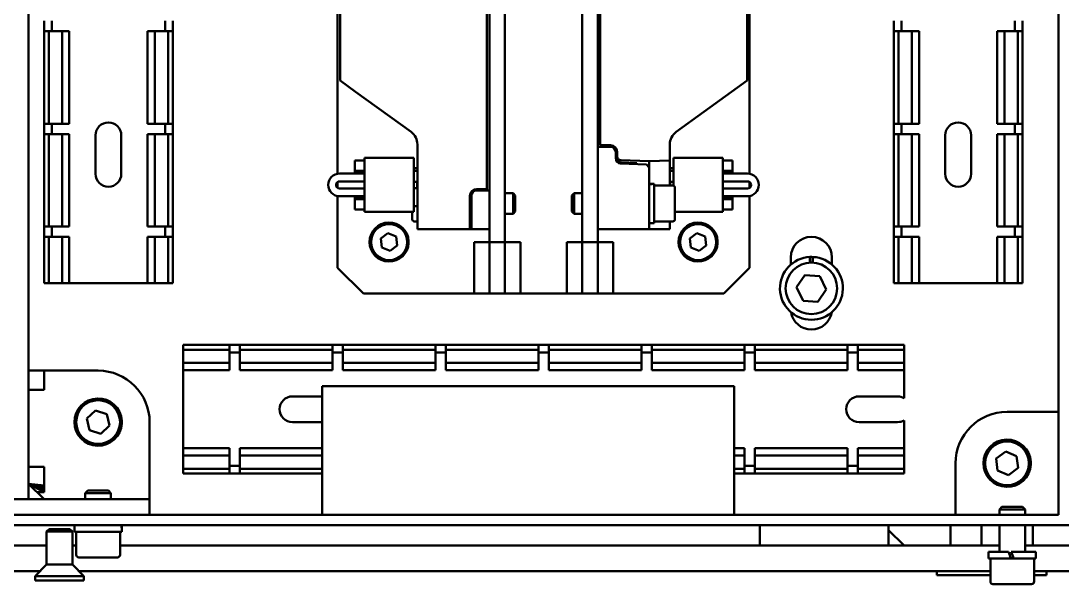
# Model space of a CAD drawing. Header units: millimetres. Extents: x 79 to 1474, y 97 to 691.
# Drawn here: x 436.8 to 639.2, y 117.6 to 227.1 of the extents above; entities that cross this region are included whole.
import ezdxf

# ---------------------------------------------------------------- set-up
doc = ezdxf.new("R2010")
doc.units = ezdxf.units.MM
doc.layers.add('Visible (ISO)', color=7, linetype='Continuous', lineweight=50)

msp = doc.modelspace()

# ---------------------------------------------------------------- linework, layer by layer
at = {"layer": 'Visible (ISO)'}
for p, q in [((638.27, 657.13), (638.27, 131.13)), ((438.27, 594.13), (438.27, 134.13)), ((498.27, 269.13), (498.27, 197.39)), ((578.27, 197.39), (578.27, 269.13)), ((527.77, 184.13), (527.77, 264.13)), ((530.77, 264.13), (530.77, 184.13)), ((545.77, 184.13), (545.77, 264.13)), ((548.77, 264.13), (548.77, 184.13)), ((577.77, 260.13), (577.77, 215.53)), ((549.27, 202.93), (549.27, 255.33)), ((498.77, 248.56), (498.77, 215.53)), ((527.27, 194.43), (527.27, 245.33)), ((441.27, 225.13), (441.27, 227.13)), ((442.77, 227.13), (442.77, 225.13)), ((464.77, 227.13), (464.77, 225.13)), ((466.27, 225.13), (466.27, 227.13)), ((606.27, 225.13), (606.27, 227.13)), ((607.77, 227.13), (607.77, 225.13)), ((629.77, 227.13), (629.77, 225.13)), ((631.27, 225.13), (631.27, 227.13)), ((441.27, 207.13), (441.27, 225.13)), ((441.27, 225.13), (441.41, 225.13)), ((442.18, 225.13), (441.41, 225.13)), ((442.18, 225.13), (442.47, 225.13)), ((442.18, 207.13), (442.18, 225.13)), ((444.77, 225.13), (442.47, 225.13)), ((445.68, 225.13), (444.77, 225.13)), ((444.77, 207.13), (444.77, 225.13)), ((445.68, 225.13), (446.18, 225.13)), ((446.18, 207.13), (446.18, 225.13)), ((461.85, 225.13), (461.35, 225.13)), ((461.35, 225.13), (461.35, 207.13)), ((461.85, 225.13), (462.77, 225.13)), ((462.77, 225.13), (465.06, 225.13)), ((462.77, 207.13), (462.77, 225.13)), ((465.35, 225.13), (465.06, 225.13)), ((465.35, 225.13), (466.12, 225.13)), ((465.35, 225.13), (465.35, 207.13)), ((466.27, 225.13), (466.12, 225.13)), ((466.27, 207.13), (466.27, 225.13)), ((606.27, 207.13), (606.27, 225.13)), ((606.27, 225.13), (606.41, 225.13)), ((607.18, 225.13), (606.41, 225.13)), ((607.18, 225.13), (607.47, 225.13)), ((607.18, 207.13), (607.18, 225.13)), ((609.77, 225.13), (607.47, 225.13)), ((610.68, 225.13), (609.77, 225.13)), ((609.77, 207.13), (609.77, 225.13)), ((610.68, 225.13), (611.18, 225.13)), ((611.18, 207.13), (611.18, 225.13)), ((626.85, 225.13), (626.35, 225.13)), ((626.35, 225.13), (626.35, 207.13)), ((626.85, 225.13), (627.77, 225.13)), ((627.77, 225.13), (630.06, 225.13)), ((627.77, 207.13), (627.77, 225.13)), ((630.35, 225.13), (630.06, 225.13)), ((630.35, 225.13), (631.12, 225.13)), ((630.35, 225.13), (630.35, 207.13)), ((631.27, 225.13), (631.12, 225.13)), ((631.27, 207.13), (631.27, 225.13)), ((501.77, 213.35), (498.77, 215.53)), ((577.77, 215.53), (574.77, 213.35)), ((512.53, 205.53), (501.77, 213.35)), ((574.77, 213.35), (564, 205.53)), ((441.27, 205.13), (441.27, 207.13)), ((441.41, 207.13), (441.27, 207.13)), ((441.41, 207.13), (442.18, 207.13)), ((442.47, 207.13), (442.18, 207.13)), ((442.47, 207.13), (444.77, 207.13)), ((442.77, 207.13), (442.77, 205.13)), ((444.77, 207.13), (445.68, 207.13)), ((446.18, 207.13), (445.68, 207.13)), ((461.35, 207.13), (461.85, 207.13)), ((462.77, 207.13), (461.85, 207.13)), ((465.06, 207.13), (462.77, 207.13)), ((464.77, 207.13), (464.77, 205.13)), ((465.06, 207.13), (465.35, 207.13)), ((466.12, 207.13), (465.35, 207.13)), ((466.12, 207.13), (466.27, 207.13)), ((466.27, 205.13), (466.27, 207.13)), ((606.27, 205.13), (606.27, 207.13)), ((606.41, 207.13), (606.27, 207.13)), ((606.41, 207.13), (607.18, 207.13)), ((607.47, 207.13), (607.18, 207.13)), ((607.47, 207.13), (609.77, 207.13)), ((607.77, 207.13), (607.77, 205.13)), ((609.77, 207.13), (610.68, 207.13)), ((611.18, 207.13), (610.68, 207.13)), ((626.35, 207.13), (626.85, 207.13)), ((627.77, 207.13), (626.85, 207.13)), ((630.06, 207.13), (627.77, 207.13)), ((629.77, 207.13), (629.77, 205.13)), ((630.06, 207.13), (630.35, 207.13)), ((631.12, 207.13), (630.35, 207.13)), ((631.12, 207.13), (631.27, 207.13)), ((631.27, 205.13), (631.27, 207.13)), ((441.27, 187.13), (441.27, 205.13)), ((441.27, 205.13), (441.41, 205.13)), ((442.18, 205.13), (441.41, 205.13)), ((442.18, 205.13), (442.47, 205.13)), ((442.18, 187.13), (442.18, 205.13)), ((444.77, 205.13), (442.47, 205.13)), ((445.68, 205.13), (444.77, 205.13)), ((444.77, 187.13), (444.77, 205.13)), ((445.68, 205.13), (446.18, 205.13)), ((446.18, 187.13), (446.18, 205.13)), ((451.27, 197.38), (451.27, 204.88)), ((456.27, 204.88), (456.27, 197.38)), ((461.85, 205.13), (461.35, 205.13)), ((461.35, 205.13), (461.35, 187.13)), ((461.85, 205.13), (462.77, 205.13)), ((462.77, 205.13), (465.06, 205.13)), ((462.77, 187.13), (462.77, 205.13)), ((465.35, 205.13), (465.06, 205.13)), ((465.35, 205.13), (466.12, 205.13)), ((465.35, 205.13), (465.35, 187.13)), ((466.27, 205.13), (466.12, 205.13)), ((466.27, 187.13), (466.27, 205.13)), ((606.27, 187.13), (606.27, 205.13)), ((606.27, 205.13), (606.41, 205.13)), ((607.18, 205.13), (606.41, 205.13)), ((607.18, 205.13), (607.47, 205.13)), ((607.18, 187.13), (607.18, 205.13)), ((609.77, 205.13), (607.47, 205.13)), ((610.68, 205.13), (609.77, 205.13)), ((609.77, 187.13), (609.77, 205.13)), ((610.68, 205.13), (611.18, 205.13)), ((611.18, 187.13), (611.18, 205.13)), ((616.27, 197.38), (616.27, 204.88)), ((621.27, 204.88), (621.27, 197.38)), ((626.85, 205.13), (626.35, 205.13)), ((626.35, 205.13), (626.35, 187.13)), ((626.85, 205.13), (627.77, 205.13)), ((627.77, 205.13), (630.06, 205.13)), ((627.77, 187.13), (627.77, 205.13)), ((630.35, 205.13), (630.06, 205.13)), ((630.35, 205.13), (631.12, 205.13)), ((630.35, 205.13), (630.35, 187.13)), ((631.27, 205.13), (631.12, 205.13)), ((631.27, 187.13), (631.27, 205.13)), ((513.77, 188.63), (513.77, 203.1)), ((548.77, 202.63), (551.27, 202.63)), ((551.27, 202.93), (549.27, 202.93)), ((562.77, 203.1), (562.77, 199.96)), ((503.47, 200.48), (513.07, 200.48)), ((503.47, 200.48), (503.47, 189.98)), ((513.07, 195.83), (513.07, 200.48)), ((552.27, 200.42), (552.27, 201.63)), ((552.57, 200.74), (552.57, 201.63)), ((552.57, 200.74), (552.57, 200.31)), ((563.47, 200.48), (573.07, 200.48)), ((563.47, 195.83), (563.47, 200.48)), ((573.07, 200.48), (573.07, 189.98)), ((501.62, 197.98), (501.62, 199.98)), ((501.62, 199.98), (503.47, 199.98)), ((513.77, 198.47), (513.07, 198.47)), ((553.23, 199.38), (558.27, 199.2)), ((558.77, 199.82), (553.24, 200.02)), ((553.24, 199.58), (556.37, 199.43)), ((554.77, 199.51), (554.77, 199.33)), ((556.37, 199.27), (556.37, 199.43)), ((558.77, 198.64), (558.27, 199.2)), ((562.77, 199.96), (558.77, 199.82)), ((558.77, 198.64), (558.77, 199.82)), ((558.77, 198.64), (558.77, 191.63)), ((562.77, 198.23), (562.77, 199.96)), ((563.47, 198.47), (562.77, 198.47)), ((574.92, 199.98), (573.07, 199.98)), ((574.92, 199.98), (574.92, 197.98)), ((503.47, 197.43), (498.67, 197.43)), ((503.47, 197.98), (501.62, 197.98)), ((501.62, 197.93), (501.62, 197.98)), ((501.62, 197.63), (501.62, 197.93)), ((501.62, 197.63), (503.47, 197.63)), ((513.07, 197.97), (513.77, 197.97)), ((513.07, 195.83), (513.07, 197.97)), ((562.77, 198.23), (562.77, 195.13)), ((563.47, 197.97), (562.77, 197.97)), ((563.47, 195.83), (563.47, 197.97)), ((574.92, 197.98), (573.07, 197.98)), ((573.07, 197.63), (574.92, 197.63)), ((573.07, 197.43), (577.87, 197.43)), ((574.92, 197.98), (574.92, 197.93)), ((574.92, 197.93), (574.92, 197.63)), ((498.27, 195.8), (498.27, 194.65)), ((503.47, 195.93), (498.67, 195.93)), ((498.67, 194.53), (503.47, 194.53)), ((513.07, 195.83), (513.07, 194.63)), ((513.71, 195.83), (513.07, 195.83)), ((513.07, 191.08), (513.07, 194.63)), ((513.71, 194.63), (513.07, 194.63)), ((513.07, 189.98), (513.07, 194.63)), ((513.77, 195.83), (513.71, 195.83)), ((513.71, 194.63), (513.71, 195.83)), ((513.77, 194.63), (513.71, 194.63)), ((525.27, 194.43), (527.27, 194.43)), ((559.22, 195.43), (558.77, 195.43)), ((559.77, 187.83), (559.77, 195.42)), ((563.37, 195.13), (559.77, 195.13)), ((562.82, 195.83), (562.77, 195.83)), ((563.47, 195.83), (562.82, 195.83)), ((562.82, 195.83), (562.82, 195.13)), ((563.47, 195.12), (563.47, 195.83)), ((563.77, 194.73), (563.77, 188.53)), ((573.07, 195.93), (577.87, 195.93)), ((577.87, 194.53), (573.07, 194.53)), ((578.27, 194.65), (578.27, 195.8)), ((498.27, 193.07), (498.27, 179.13)), ((498.67, 193.03), (503.47, 193.03)), ((501.62, 192.53), (501.62, 192.83)), ((503.47, 192.83), (501.62, 192.83)), ((501.62, 192.48), (501.62, 192.53)), ((501.62, 192.48), (503.47, 192.48)), ((501.62, 190.48), (501.62, 192.48)), ((523.97, 193.13), (523.97, 188.63)), ((524.27, 188.63), (524.27, 193.13)), ((525.27, 194.13), (527.77, 194.13)), ((530.77, 193.63), (532.34, 193.63)), ((532.34, 189.63), (532.34, 193.63)), ((532.77, 193.2), (532.34, 193.63)), ((532.77, 193.2), (532.77, 190.06)), ((543.77, 193.2), (544.2, 193.63)), ((543.77, 190.06), (543.77, 193.2)), ((544.2, 193.63), (544.2, 189.63)), ((545.77, 193.63), (544.2, 193.63)), ((577.87, 193.03), (573.07, 193.03)), ((574.92, 192.83), (573.07, 192.83)), ((573.07, 192.48), (574.92, 192.48)), ((574.92, 192.83), (574.92, 192.53)), ((574.92, 192.53), (574.92, 192.48)), ((574.92, 192.48), (574.92, 190.48)), ((578.27, 179.13), (578.27, 193.07)), ((501.62, 190.48), (503.47, 190.48)), ((513.77, 191.08), (513.07, 191.08)), ((558.77, 191.63), (558.77, 186.63)), ((574.92, 190.48), (573.07, 190.48)), ((503.47, 189.98), (513.07, 189.98)), ((512.77, 188.53), (512.77, 189.98)), ((513.77, 186.63), (513.77, 188.63)), ((523.97, 186.63), (523.97, 188.63)), ((523.97, 188.33), (524.27, 188.33)), ((523.97, 188.24), (524.27, 188.23)), ((524.27, 186.63), (524.27, 188.63)), ((530.77, 189.63), (532.34, 189.63)), ((532.77, 190.06), (532.34, 189.63)), ((543.77, 190.06), (544.2, 189.63)), ((545.77, 189.63), (544.2, 189.63)), ((573.07, 189.98), (563.77, 189.98)), ((441.27, 185.13), (441.27, 187.13)), ((441.41, 187.13), (441.27, 187.13)), ((441.41, 187.13), (442.18, 187.13)), ((442.47, 187.13), (442.18, 187.13)), ((442.47, 187.13), (444.77, 187.13)), ((442.77, 187.13), (442.77, 185.13)), ((444.77, 187.13), (445.68, 187.13)), ((446.18, 187.13), (445.68, 187.13)), ((461.35, 187.13), (461.85, 187.13)), ((462.77, 187.13), (461.85, 187.13)), ((465.06, 187.13), (462.77, 187.13)), ((464.77, 187.13), (464.77, 185.13)), ((465.06, 187.13), (465.35, 187.13)), ((466.12, 187.13), (465.35, 187.13)), ((466.12, 187.13), (466.27, 187.13)), ((466.27, 185.13), (466.27, 187.13)), ((513.17, 188.13), (513.77, 188.13)), ((513.77, 186.63), (523.97, 186.63)), ((524.27, 186.63), (523.97, 186.63)), ((524.27, 186.63), (527.77, 186.63)), ((548.77, 186.63), (558.77, 186.63)), ((559.77, 187.83), (558.77, 187.83)), ((558.77, 186.63), (562.77, 186.63)), ((563.37, 188.13), (559.77, 188.13)), ((562.77, 186.63), (562.77, 188.13)), ((606.27, 185.13), (606.27, 187.13)), ((606.41, 187.13), (606.27, 187.13)), ((606.41, 187.13), (607.18, 187.13)), ((607.47, 187.13), (607.18, 187.13)), ((607.47, 187.13), (609.77, 187.13)), ((607.77, 187.13), (607.77, 185.13)), ((609.77, 187.13), (610.68, 187.13)), ((611.18, 187.13), (610.68, 187.13)), ((626.35, 187.13), (626.85, 187.13)), ((627.77, 187.13), (626.85, 187.13)), ((630.06, 187.13), (627.77, 187.13)), ((629.77, 187.13), (629.77, 185.13)), ((630.06, 187.13), (630.35, 187.13)), ((631.12, 187.13), (630.35, 187.13)), ((631.12, 187.13), (631.27, 187.13)), ((631.27, 185.13), (631.27, 187.13)), ((441.27, 176.13), (441.27, 185.13)), ((441.27, 185.13), (441.41, 185.13)), ((442.18, 185.13), (441.41, 185.13)), ((442.18, 185.13), (442.47, 185.13)), ((442.18, 176.13), (442.18, 185.13)), ((444.77, 185.13), (442.47, 185.13)), ((445.68, 185.13), (444.77, 185.13)), ((444.77, 176.13), (444.77, 185.13)), ((445.68, 185.13), (446.18, 185.13)), ((446.18, 176.13), (446.18, 185.13)), ((461.85, 185.13), (461.35, 185.13)), ((461.35, 185.13), (461.35, 176.13)), ((461.85, 185.13), (462.77, 185.13)), ((462.77, 185.13), (465.06, 185.13)), ((462.77, 176.13), (462.77, 185.13)), ((465.35, 185.13), (465.06, 185.13)), ((465.35, 185.13), (466.12, 185.13)), ((465.35, 185.13), (465.35, 176.13)), ((466.27, 185.13), (466.12, 185.13)), ((466.27, 176.13), (466.27, 185.13)), ((506.67, 184.8), (508.05, 185.85)), ((506.89, 183.08), (506.67, 184.8)), ((508.05, 185.85), (509.65, 185.18)), ((509.65, 185.18), (509.86, 183.46)), ((511.76, 184.33), (512.06, 184.33)), ((511.76, 184.29), (512.06, 184.29)), ((566.67, 184.8), (568.05, 185.85)), ((566.89, 183.08), (566.67, 184.8)), ((568.05, 185.85), (569.65, 185.18)), ((569.65, 185.18), (569.86, 183.46)), ((571.76, 184.33), (572.06, 184.33)), ((571.76, 184.29), (572.06, 184.29)), ((606.27, 176.13), (606.27, 185.13)), ((606.27, 185.13), (606.41, 185.13)), ((607.18, 185.13), (606.41, 185.13)), ((607.18, 185.13), (607.47, 185.13)), ((607.18, 176.13), (607.18, 185.13)), ((609.77, 185.13), (607.47, 185.13)), ((610.68, 185.13), (609.77, 185.13)), ((609.77, 176.13), (609.77, 185.13)), ((610.68, 185.13), (611.18, 185.13)), ((611.18, 176.13), (611.18, 185.13)), ((626.85, 185.13), (626.35, 185.13)), ((626.35, 185.13), (626.35, 176.13)), ((626.85, 185.13), (627.77, 185.13)), ((627.77, 185.13), (630.06, 185.13)), ((627.77, 176.13), (627.77, 185.13)), ((630.35, 185.13), (630.06, 185.13)), ((630.35, 185.13), (631.12, 185.13)), ((630.35, 185.13), (630.35, 176.13)), ((631.27, 185.13), (631.12, 185.13)), ((631.27, 176.13), (631.27, 185.13)), ((508.48, 182.41), (506.89, 183.08)), ((509.86, 183.46), (508.48, 182.41)), ((512.06, 183.93), (511.76, 183.93)), ((527.77, 184.13), (524.77, 184.13)), ((524.77, 174.13), (524.77, 184.13)), ((527.77, 184.13), (527.77, 174.13)), ((530.77, 184.13), (527.77, 184.13)), ((530.77, 184.13), (533.77, 184.13)), ((530.77, 174.13), (530.77, 184.13)), ((533.77, 184.13), (533.77, 174.13)), ((545.77, 184.13), (542.77, 184.13)), ((542.77, 174.13), (542.77, 184.13)), ((545.77, 184.13), (545.77, 174.13)), ((548.77, 184.13), (545.77, 184.13)), ((548.77, 184.13), (551.77, 184.13)), ((548.77, 174.13), (548.77, 184.13)), ((551.77, 184.13), (551.77, 174.13)), ((568.48, 182.41), (566.89, 183.08)), ((569.86, 183.46), (568.48, 182.41)), ((572.06, 183.93), (571.76, 183.93)), ((586.27, 179.73), (586.27, 181.13)), ((589.97, 180.12), (589.97, 181.22)), ((590.03, 180.12), (590.03, 181.22)), ((590.57, 181.22), (590.57, 180.12)), ((594.27, 181.13), (594.27, 179.73)), ((503.27, 174.13), (498.27, 179.13)), ((578.27, 179.13), (573.27, 174.13)), ((441.41, 176.13), (441.27, 176.13)), ((441.41, 176.13), (442.18, 176.13)), ((442.47, 176.13), (442.18, 176.13)), ((442.47, 176.13), (444.77, 176.13)), ((444.77, 176.13), (445.68, 176.13)), ((446.18, 176.13), (445.68, 176.13)), ((461.35, 176.13), (446.18, 176.13)), ((461.35, 176.13), (461.85, 176.13)), ((462.77, 176.13), (461.85, 176.13)), ((465.06, 176.13), (462.77, 176.13)), ((465.06, 176.13), (465.35, 176.13)), ((466.12, 176.13), (465.35, 176.13)), ((466.12, 176.13), (466.27, 176.13)), ((587.39, 175.33), (589, 177.72)), ((589, 177.72), (591.88, 177.52)), ((591.88, 177.52), (593.15, 174.93)), ((606.41, 176.13), (606.27, 176.13)), ((606.41, 176.13), (607.18, 176.13)), ((607.47, 176.13), (607.18, 176.13)), ((607.47, 176.13), (609.77, 176.13)), ((609.77, 176.13), (610.68, 176.13)), ((611.18, 176.13), (610.68, 176.13)), ((626.35, 176.13), (611.18, 176.13)), ((626.35, 176.13), (626.85, 176.13)), ((627.77, 176.13), (626.85, 176.13)), ((630.06, 176.13), (627.77, 176.13)), ((630.06, 176.13), (630.35, 176.13)), ((631.12, 176.13), (630.35, 176.13)), ((631.12, 176.13), (631.27, 176.13)), ((503.27, 174.13), (524.77, 174.13)), ((527.77, 174.13), (524.77, 174.13)), ((527.77, 174.13), (530.77, 174.13)), ((530.77, 174.13), (533.77, 174.13)), ((533.77, 174.13), (542.77, 174.13)), ((545.77, 174.13), (542.77, 174.13)), ((545.77, 174.13), (548.77, 174.13)), ((548.77, 174.13), (551.77, 174.13)), ((551.77, 174.13), (573.27, 174.13)), ((588.65, 172.73), (587.39, 175.33)), ((593.15, 174.93), (591.53, 172.54)), ((591.53, 172.54), (588.65, 172.73)), ((468.27, 164.13), (477.27, 164.13)), ((468.27, 163.98), (468.27, 164.13)), ((468.27, 163.98), (468.27, 163.21)), ((477.27, 164.13), (479.27, 164.13)), ((477.27, 164.13), (477.27, 163.98)), ((477.27, 163.21), (477.27, 163.98)), ((479.27, 164.13), (497.27, 164.13)), ((479.27, 163.98), (479.27, 164.13)), ((479.27, 163.98), (479.27, 163.21)), ((497.27, 164.13), (499.27, 164.13)), ((497.27, 164.13), (497.27, 163.98)), ((497.27, 163.21), (497.27, 163.98)), ((499.27, 164.13), (517.27, 164.13)), ((499.27, 163.98), (499.27, 164.13)), ((499.27, 163.98), (499.27, 163.21)), ((517.27, 164.13), (519.27, 164.13)), ((517.27, 164.13), (517.27, 163.98)), ((517.27, 163.21), (517.27, 163.98)), ((519.27, 164.13), (537.27, 164.13)), ((519.27, 163.98), (519.27, 164.13)), ((519.27, 163.98), (519.27, 163.21)), ((537.27, 164.13), (539.27, 164.13)), ((537.27, 164.13), (537.27, 163.98)), ((537.27, 163.21), (537.27, 163.98)), ((539.27, 164.13), (557.27, 164.13)), ((539.27, 163.98), (539.27, 164.13)), ((539.27, 163.98), (539.27, 163.21)), ((557.27, 164.13), (559.27, 164.13)), ((557.27, 164.13), (557.27, 163.98)), ((557.27, 163.21), (557.27, 163.98)), ((559.27, 164.13), (577.27, 164.13)), ((559.27, 163.98), (559.27, 164.13)), ((559.27, 163.98), (559.27, 163.21)), ((577.27, 164.13), (579.27, 164.13)), ((577.27, 164.13), (577.27, 163.98)), ((577.27, 163.21), (577.27, 163.98)), ((579.27, 164.13), (597.27, 164.13)), ((579.27, 163.98), (579.27, 164.13)), ((579.27, 163.98), (579.27, 163.21)), ((597.27, 164.13), (599.27, 164.13)), ((597.27, 164.13), (597.27, 163.98)), ((597.27, 163.21), (597.27, 163.98)), ((599.27, 164.13), (608.27, 164.13)), ((599.27, 163.98), (599.27, 164.13)), ((599.27, 163.98), (599.27, 163.21)), ((608.27, 163.98), (608.27, 164.13)), ((608.27, 163.98), (608.27, 163.21)), ((468.27, 162.92), (468.27, 163.21)), ((468.27, 163.21), (477.27, 163.21)), ((468.27, 162.92), (468.27, 160.63)), ((477.27, 163.21), (477.27, 162.92)), ((477.27, 160.63), (477.27, 162.92)), ((479.27, 162.63), (477.27, 162.63)), ((479.27, 162.92), (479.27, 163.21)), ((479.27, 163.21), (497.27, 163.21)), ((479.27, 162.92), (479.27, 160.63)), ((497.27, 163.21), (497.27, 162.92)), ((497.27, 160.63), (497.27, 162.92)), ((499.27, 162.63), (497.27, 162.63)), ((499.27, 162.92), (499.27, 163.21)), ((499.27, 163.21), (517.27, 163.21)), ((499.27, 162.92), (499.27, 160.63)), ((517.27, 163.21), (517.27, 162.92)), ((517.27, 160.63), (517.27, 162.92)), ((519.27, 162.63), (517.27, 162.63)), ((519.27, 162.92), (519.27, 163.21)), ((519.27, 163.21), (537.27, 163.21)), ((519.27, 162.92), (519.27, 160.63)), ((537.27, 163.21), (537.27, 162.92)), ((537.27, 160.63), (537.27, 162.92)), ((539.27, 162.63), (537.27, 162.63)), ((539.27, 162.92), (539.27, 163.21)), ((539.27, 163.21), (557.27, 163.21)), ((539.27, 162.92), (539.27, 160.63)), ((557.27, 163.21), (557.27, 162.92)), ((557.27, 160.63), (557.27, 162.92)), ((559.27, 162.63), (557.27, 162.63)), ((559.27, 162.92), (559.27, 163.21)), ((559.27, 163.21), (577.27, 163.21)), ((559.27, 162.92), (559.27, 160.63)), ((577.27, 163.21), (577.27, 162.92)), ((577.27, 160.63), (577.27, 162.92)), ((579.27, 162.63), (577.27, 162.63)), ((579.27, 162.92), (579.27, 163.21)), ((579.27, 163.21), (597.27, 163.21)), ((579.27, 162.92), (579.27, 160.63)), ((597.27, 163.21), (597.27, 162.92)), ((597.27, 160.63), (597.27, 162.92)), ((599.27, 162.63), (597.27, 162.63)), ((599.27, 162.92), (599.27, 163.21)), ((599.27, 163.21), (608.27, 163.21)), ((599.27, 162.92), (599.27, 160.63)), ((608.27, 162.92), (608.27, 163.21)), ((608.27, 162.92), (608.27, 160.63)), ((468.27, 160.63), (477.27, 160.63)), ((468.27, 160.63), (468.27, 159.71)), ((477.27, 159.71), (477.27, 160.63)), ((479.27, 160.63), (497.27, 160.63)), ((479.27, 160.63), (479.27, 159.71)), ((497.27, 159.71), (497.27, 160.63)), ((499.27, 160.63), (499.27, 159.71)), ((499.27, 160.63), (517.27, 160.63)), ((517.27, 159.71), (517.27, 160.63)), ((519.27, 160.63), (519.27, 159.71)), ((519.27, 160.63), (537.27, 160.63)), ((537.27, 159.71), (537.27, 160.63)), ((539.27, 160.63), (539.27, 159.71)), ((539.27, 160.63), (557.27, 160.63)), ((557.27, 159.71), (557.27, 160.63)), ((559.27, 160.63), (559.27, 159.71)), ((559.27, 160.63), (577.27, 160.63)), ((577.27, 159.71), (577.27, 160.63)), ((579.27, 160.63), (579.27, 159.71)), ((579.27, 160.63), (597.27, 160.63)), ((597.27, 159.71), (597.27, 160.63)), ((599.27, 160.63), (599.27, 159.71)), ((599.27, 160.63), (608.27, 160.63)), ((608.27, 160.63), (608.27, 159.71)), ((441.27, 159.13), (438.27, 159.13)), ((441.27, 155.42), (441.27, 159.13)), ((441.27, 159.13), (451.77, 159.13)), ((468.27, 159.21), (468.27, 159.71)), ((468.27, 144.04), (468.27, 159.21)), ((468.27, 159.21), (477.27, 159.21)), ((477.27, 159.71), (477.27, 159.21)), ((479.27, 159.21), (479.27, 159.71)), ((479.27, 159.21), (497.27, 159.21)), ((497.27, 159.71), (497.27, 159.21)), ((499.27, 159.21), (499.27, 159.71)), ((499.27, 159.21), (517.27, 159.21)), ((517.27, 159.71), (517.27, 159.21)), ((519.27, 159.21), (519.27, 159.71)), ((519.27, 159.21), (537.27, 159.21)), ((537.27, 159.71), (537.27, 159.21)), ((539.27, 159.21), (539.27, 159.71)), ((539.27, 159.21), (557.27, 159.21)), ((557.27, 159.71), (557.27, 159.21)), ((559.27, 159.21), (559.27, 159.71)), ((559.27, 159.21), (577.27, 159.21)), ((577.27, 159.71), (577.27, 159.21)), ((579.27, 159.21), (579.27, 159.71)), ((579.27, 159.21), (597.27, 159.21)), ((597.27, 159.71), (597.27, 159.21)), ((599.27, 159.21), (599.27, 159.71)), ((599.27, 159.21), (608.27, 159.21)), ((608.27, 159.71), (608.27, 159.21)), ((608.27, 153.79), (608.27, 159.21)), ((495.27, 156.13), (495.27, 131.13)), ((499.27, 156.13), (495.27, 156.13)), ((499.27, 156.13), (571.27, 156.13)), ((575.27, 156.13), (571.27, 156.13)), ((575.27, 156.13), (575.27, 131.13)), ((441.27, 155.42), (438.27, 155.42)), ((489.52, 154.13), (495.27, 154.13)), ((599.52, 154.13), (607.02, 154.13)), ((449.56, 149.82), (451.26, 151.38)), ((450.07, 147.56), (449.56, 149.82)), ((451.26, 151.38), (453.47, 150.69)), ((453.47, 150.69), (453.97, 148.44)), ((638.27, 151.13), (628.27, 151.13)), ((453.97, 148.44), (452.27, 146.88)), ((456.01, 149.39), (456.36, 149.39)), ((456.01, 149.34), (456.36, 149.34)), ((456.36, 148.87), (456.01, 148.87)), ((461.77, 149.13), (461.77, 137.13)), ((495.27, 149.13), (489.52, 149.13)), ((607.02, 149.13), (599.52, 149.13)), ((608.27, 144.04), (608.27, 149.46)), ((452.27, 146.88), (450.07, 147.56)), ((468.27, 144.04), (468.27, 143.54)), ((477.27, 144.04), (468.27, 144.04)), ((477.27, 143.54), (477.27, 144.04)), ((479.27, 144.04), (479.27, 143.54)), ((495.27, 144.04), (479.27, 144.04)), ((577.27, 144.04), (575.27, 144.04)), ((577.27, 143.54), (577.27, 144.04)), ((579.27, 144.04), (579.27, 143.54)), ((597.27, 144.04), (579.27, 144.04)), ((597.27, 143.54), (597.27, 144.04)), ((599.27, 144.04), (599.27, 143.54)), ((608.27, 144.04), (599.27, 144.04)), ((608.27, 143.54), (608.27, 144.04)), ((468.27, 142.63), (468.27, 143.54)), ((468.27, 142.63), (477.27, 142.63)), ((468.27, 140.34), (468.27, 142.63)), ((477.27, 143.54), (477.27, 142.63)), ((477.27, 142.63), (477.27, 140.34)), ((479.27, 142.63), (479.27, 143.54)), ((479.27, 142.63), (495.27, 142.63)), ((479.27, 140.34), (479.27, 142.63)), ((575.27, 142.63), (577.27, 142.63)), ((577.27, 143.54), (577.27, 142.63)), ((577.27, 142.63), (577.27, 140.34)), ((579.27, 142.63), (579.27, 143.54)), ((579.27, 140.34), (579.27, 142.63)), ((579.27, 142.63), (597.27, 142.63)), ((597.27, 143.54), (597.27, 142.63)), ((597.27, 142.63), (597.27, 140.34)), ((599.27, 142.63), (599.27, 143.54)), ((599.27, 140.34), (599.27, 142.63)), ((599.27, 142.63), (608.27, 142.63)), ((608.27, 142.63), (608.27, 143.54)), ((608.27, 140.34), (608.27, 142.63)), ((626.15, 142.04), (628, 143.42)), ((626.42, 139.75), (626.15, 142.04)), ((628, 143.42), (630.12, 142.51)), ((630.12, 142.51), (630.39, 140.22)), ((441.27, 140.42), (438.27, 140.42)), ((441.27, 137.13), (441.27, 140.42)), ((468.27, 140.34), (468.27, 140.04)), ((468.27, 139.28), (468.27, 140.04)), ((477.27, 140.04), (468.27, 140.04)), ((479.27, 140.63), (477.27, 140.63)), ((477.27, 140.04), (477.27, 140.34)), ((477.27, 140.04), (477.27, 139.28)), ((479.27, 140.34), (479.27, 140.04)), ((479.27, 139.28), (479.27, 140.04)), ((495.27, 140.04), (479.27, 140.04)), ((577.27, 140.04), (575.27, 140.04)), ((579.27, 140.63), (577.27, 140.63)), ((577.27, 140.04), (577.27, 140.34)), ((577.27, 140.04), (577.27, 139.28)), ((579.27, 140.34), (579.27, 140.04)), ((579.27, 139.28), (579.27, 140.04)), ((597.27, 140.04), (579.27, 140.04)), ((599.27, 140.63), (597.27, 140.63)), ((597.27, 140.04), (597.27, 140.34)), ((597.27, 140.04), (597.27, 139.28)), ((599.27, 140.34), (599.27, 140.04)), ((599.27, 139.28), (599.27, 140.04)), ((608.27, 140.04), (599.27, 140.04)), ((608.27, 140.34), (608.27, 140.04)), ((608.27, 139.28), (608.27, 140.04)), ((618.27, 141.13), (618.27, 131.13)), ((628.54, 138.84), (626.42, 139.75)), ((630.39, 140.22), (628.54, 138.84)), ((632.51, 141.39), (632.86, 141.39)), ((632.51, 141.34), (632.86, 141.34)), ((632.86, 140.87), (632.51, 140.87)), ((468.27, 139.28), (468.27, 139.13)), ((468.27, 139.13), (477.27, 139.13)), ((477.27, 139.13), (477.27, 139.28)), ((477.27, 139.13), (479.27, 139.13)), ((479.27, 139.28), (479.27, 139.13)), ((479.27, 139.13), (495.27, 139.13)), ((575.27, 139.13), (577.27, 139.13)), ((577.27, 139.13), (577.27, 139.28)), ((577.27, 139.13), (579.27, 139.13)), ((579.27, 139.28), (579.27, 139.13)), ((579.27, 139.13), (597.27, 139.13)), ((597.27, 139.13), (597.27, 139.28)), ((597.27, 139.13), (599.27, 139.13)), ((599.27, 139.28), (599.27, 139.13)), ((599.27, 139.13), (608.27, 139.13)), ((608.27, 139.28), (608.27, 139.13)), ((441.27, 134.13), (438.27, 137.13)), ((438.27, 134.13), (438.27, 137.13)), ((441.27, 135.51), (438.27, 137.13)), ((441.27, 135.81), (438.27, 137.13)), ((441.27, 136.12), (438.27, 137.13)), ((441.27, 136.45), (438.27, 137.13)), ((441.27, 136.79), (438.27, 137.13)), ((441.27, 136.79), (441.27, 137.13)), ((441.27, 136.45), (441.27, 136.79)), ((441.27, 136.12), (441.27, 136.45)), ((441.27, 135.81), (441.27, 136.12)), ((441.27, 135.51), (441.27, 135.81)), ((449.76, 135.83), (449.27, 135.34)), ((449.76, 135.83), (453.78, 135.83)), ((453.78, 135.83), (454.27, 135.34)), ((461.77, 137.13), (461.77, 134.13)), ((421.77, 134.13), (451.77, 134.13)), ((438.27, 134.13), (435.27, 134.13)), ((441.27, 134.13), (438.27, 134.13)), ((441.27, 135.51), (439.89, 135.51)), ((454.27, 135.34), (449.27, 135.34)), ((449.27, 134.13), (449.27, 135.34)), ((451.77, 134.13), (461.77, 134.13)), ((454.27, 134.13), (454.27, 135.34)), ((461.77, 131.13), (461.77, 134.13)), ((627.26, 132.63), (626.77, 132.14)), ((631.77, 132.14), (626.77, 132.14)), ((626.77, 131.13), (626.77, 132.14)), ((627.26, 132.63), (631.28, 132.63)), ((631.28, 132.63), (631.77, 132.14)), ((631.77, 131.13), (631.77, 132.14)), ((638.27, 131.13), (222.27, 131.13)), ((451.77, 131.13), (421.77, 131.13)), ((220.27, 129.13), (640.27, 129.13)), ((442.26, 128.33), (441.77, 127.84)), ((446.77, 127.84), (441.77, 127.84)), ((441.77, 121.43), (441.77, 127.84)), ((442.26, 128.33), (446.28, 128.33)), ((446.28, 128.33), (446.77, 127.84)), ((446.77, 121.43), (446.77, 127.84)), ((447.17, 127.83), (447.17, 129.13)), ((447.17, 127.83), (456.36, 127.83)), ((447.52, 123.33), (447.52, 127.83)), ((456.02, 123.33), (456.02, 127.83)), ((456.37, 128.54), (456.37, 129.13)), ((580.27, 129.13), (580.27, 125.13)), ((605.27, 125.13), (605.27, 129.13)), ((608.27, 125.13), (605.27, 128.13)), ((605.27, 125.13), (605.27, 128.13)), ((617.27, 125.13), (617.27, 129.13)), ((623.27, 125.13), (623.27, 129.13)), ((626.77, 123.93), (626.77, 129.13)), ((631.77, 123.93), (631.77, 129.13)), ((633.27, 125.13), (633.27, 129.13)), ((426.02, 125.13), (441.77, 125.13)), ((446.77, 125.13), (447.52, 125.13)), ((456.02, 125.13), (626.77, 125.13)), ((599.27, 125.13), (580.27, 125.13)), ((624.67, 123.93), (628.54, 123.93)), ((624.67, 122.63), (624.67, 123.93)), ((629.06, 123.93), (629.06, 123.93)), ((629.06, 123.93), (633.87, 123.93)), ((631.77, 125.13), (640.27, 125.13)), ((633.87, 122.63), (633.87, 123.93)), ((455.52, 122.83), (448.02, 122.83)), ((624.67, 122.63), (629.01, 122.63)), ((625.02, 118.13), (625.02, 122.63)), ((629.53, 122.63), (629.01, 122.63)), ((629.53, 122.63), (629.53, 122.63)), ((629.53, 122.63), (633.87, 122.63)), ((633.52, 118.13), (633.52, 122.63)), ((290.87, 120.13), (440.47, 120.13)), ((441.77, 121.43), (439.55, 119.21)), ((446.77, 121.43), (441.77, 121.43)), ((446.77, 121.43), (448.98, 119.21)), ((448.07, 120.13), (625.02, 120.13)), ((614.6, 119.41), (614.6, 120.13)), ((633.52, 120.13), (640.27, 120.13)), ((635.94, 119.41), (635.94, 120.13)), ((448.98, 119.21), (439.55, 119.21)), ((439.55, 118.33), (439.55, 119.21)), ((448.98, 118.33), (439.55, 118.33)), ((448.98, 118.33), (448.98, 119.21)), ((625.02, 119.41), (614.6, 119.41)), ((633.02, 117.63), (625.52, 117.63)), ((635.94, 119.41), (633.52, 119.41))]:
    msp.add_line(p, q, dxfattribs=at)
for centre, radius in [((508.27, 184.13), 3.5), ((568.27, 184.13), 3.5), ((590.27, 175.13), 5), ((451.77, 149.13), 4.25), ((628.27, 141.13), 4.25)]:
    msp.add_circle(centre, radius, dxfattribs=at)
for centre, radius, start, end in [((453.77, 204.88), 2.5, 0, 180), ((618.77, 204.88), 2.5, 0, 180), ((510.77, 203.1), 3, 0, 54), ((565.77, 203.1), 3, 126, 180), ((551.27, 201.63), 1.3, 0, 90), ((551.27, 201.63), 1, 0, 90), ((453.77, 197.38), 2.5, 180, 0), ((498.67, 195.23), 2.2, 90, 270), ((577.87, 195.23), 2.2, 270, 90), ((618.77, 197.38), 2.5, 180, 0), ((498.67, 195.23), 0.7, 90, 270), ((525.27, 193.13), 1.3, 90, 180), ((563.37, 194.73), 0.4, 0, 90), ((577.87, 195.23), 0.7, 270, 90), ((525.27, 193.13), 1, 90, 180), ((513.17, 188.53), 0.4, 180, 270), ((563.37, 188.53), 0.4, 270, 0), ((508.27, 184.13), 3.8, 3.017, 356.9831), ((568.27, 184.13), 3.8, 3.017, 356.9831), ((508.27, 184.13), 3.8, 356.9831, 2.4731), ((568.27, 184.13), 3.8, 356.9831, 2.4731), ((590.27, 181.13), 4, 0, 180), ((590.27, 175.13), 6.1, 92.7573, 87.1193), ((590.27, 175.13), 6, 92.2876, 92.8043), ((590.27, 175.13), 6.1, 87.1193, 92.2491), ((590.27, 171.13), 4, 189.3702, 350.6298), ((451.77, 149.13), 10, 0, 90), ((489.52, 151.63), 2.5, 90, 270), ((599.52, 151.63), 2.5, 90, 270), ((607.02, 151.63), 2.5, 60, 90), ((451.77, 149.13), 4.6, 3.2402, 356.7598), ((628.27, 141.13), 10, 90, 180), ((451.77, 149.13), 4.6, 356.7598, 2.656), ((607.02, 151.63), 2.5, 270, 300), ((628.27, 141.13), 4.6, 3.2402, 356.7598), ((628.27, 141.13), 4.6, 356.7598, 2.656), ((448.02, 123.33), 0.5, 180, 270), ((455.52, 123.33), 0.5, 270, 0), ((625.52, 118.13), 0.5, 180, 270), ((633.02, 118.13), 0.5, 270, 0)]:
    msp.add_arc(centre, radius, start, end, dxfattribs=at)
for centre, major_axis, ratio, start_param, end_param in [((553.27, 200.42), (0, -1.04), 0.965926, 4.712389, 6.248279), ((553.27, 200.74), (0, -0.725), 0.965926, 4.712389, 6.248279), ((553.27, 200.3), (0.092, -0.719), 0.964769, 4.580451, 6.116341), ((559.22, 191.63), (10.44, 0), 0.36397, 1.51814, 1.61396), ((560.32, 191.63), (10.44, 0), 0.36397, 1.623452, 1.71976), ((451.77, 127.11), (0, -12.64), 0.36397, 1.627348, 1.730862), ((451.77, 128.54), (0, -12.64), 0.36397, 1.514244, 1.617152), ((629.27, 121.91), (4.6, -12.64), 0.000346, 1.627222, 1.730736), ((629.27, 123.34), (2.55, -7.01), 0.000346, 1.470454, 1.654361), ((629.27, 123.34), (4.6, -12.64), 0.000346, 1.514118, 1.617026)]:
    msp.add_ellipse(centre, major_axis=major_axis, ratio=ratio, start_param=start_param, end_param=end_param, dxfattribs=at)

doc.saveas('drawing.dxf')
